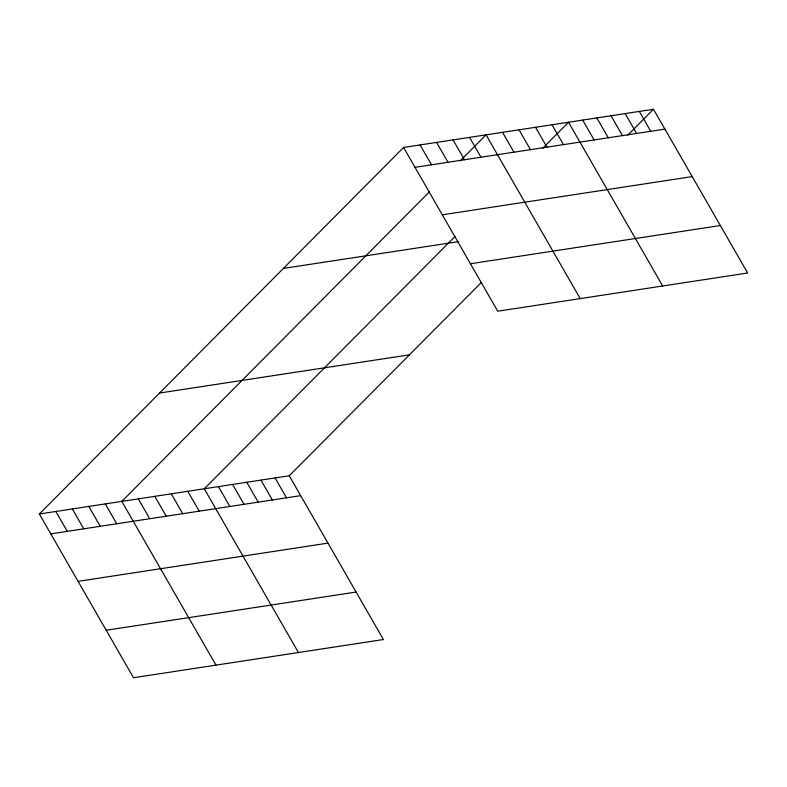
<?xml version="1.0" encoding="UTF-8"?>
<svg xmlns="http://www.w3.org/2000/svg" width="787" height="787" viewBox="0 0 787 787"><rect width="100%" height="100%" fill="white"/><g stroke="black" fill="none" stroke-linecap="round" stroke-linejoin="round"><path stroke-width="1.18" d="M39.35 514L289.252 475.781L383.407 639.536L133.515 677.745L39.35 514L403.593 147.464L653.485 109.255L747.65 273L497.748 311.219L403.593 147.464M429.299 191.969L121.818 501.388L215.972 665.133M460.179 160.892L486.061 134.852L580.216 298.607M455.004 236.484L204.286 488.776L298.44 652.531M542.646 148.281L568.529 122.241L662.684 285.996M289.252 475.781L481.28 282.553M627.613 135.295L653.485 109.255M415.015 167.326L664.907 129.117M442.314 214.812L692.216 176.603M283.389 268.416L458.949 241.579M470.449 263.734L720.341 225.525M159.554 393.038L409.447 354.829M50.771 533.861L300.673 495.643M78.07 581.337L327.972 543.128M106.206 630.259L356.108 592.05M639.329 111.42L650.751 131.281M625.163 113.584L636.585 133.446M611.007 115.748L622.428 135.61M596.841 117.912L608.262 137.774M582.685 120.077L594.106 139.938M552.031 124.769L563.453 144.631M535.534 127.287L546.955 147.149M519.046 129.816L530.468 149.678M502.549 132.334L513.97 152.196M469.564 137.381L480.985 157.243M453.076 139.899L464.497 159.761M436.578 142.417L448 162.279M420.081 144.946L431.502 164.808M275.086 477.945L286.507 497.807M260.93 480.119L272.351 499.981M246.764 482.283L258.185 502.145M232.608 484.448L244.029 504.31M218.442 486.612L229.863 506.474M187.788 491.295L199.209 511.157M171.3 493.823L182.722 513.685M154.803 496.341L166.224 516.203M138.305 498.86L149.727 518.722M105.32 503.906L116.742 523.768M88.833 506.434L100.254 526.296M72.335 508.953L83.756 528.815M55.847 511.471L67.269 531.333"/></g></svg>
